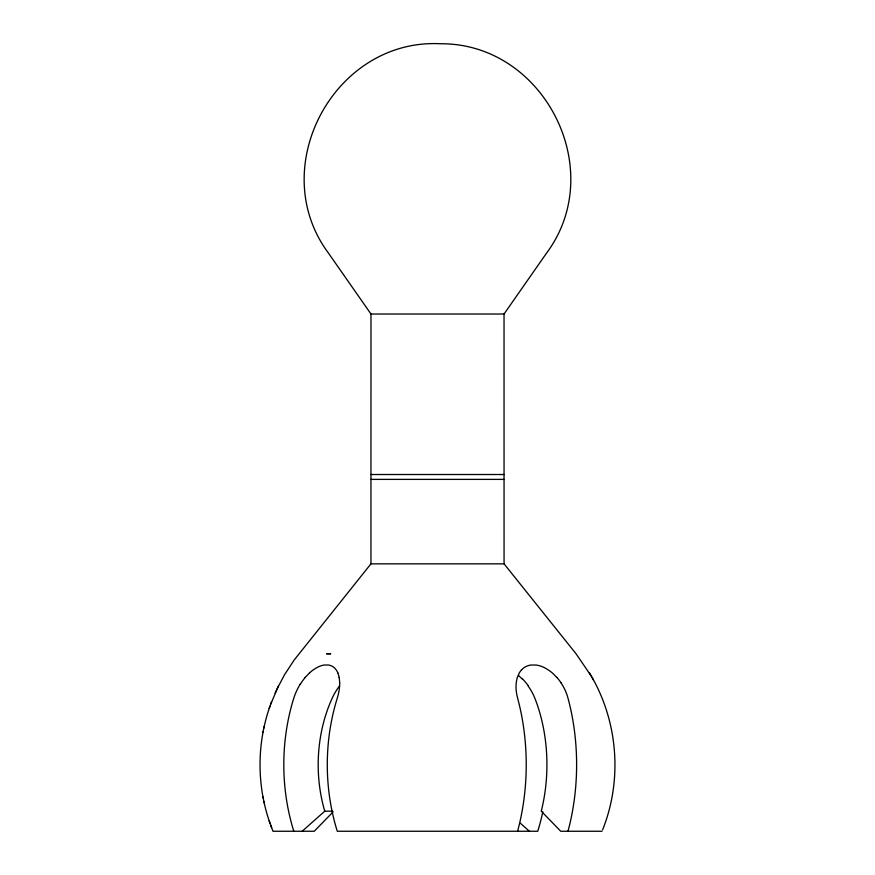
<?xml version="1.0" encoding="UTF-8"?>
<svg xmlns="http://www.w3.org/2000/svg" width="875" height="875" viewBox="0 0 875 875"><rect width="100%" height="100%" fill="white"/><g stroke="black" fill="none" stroke-linecap="round" stroke-linejoin="round"><path stroke-width="1.31" d="M277.036 688.964L284.473 674.833L294.23 659.936L370.956 563.839L370.978 314.027L328.355 252.973C264.983 167.573 334.348 38.248 440.541 43.75C544.13 43.116 608.388 169.772 546.656 252.973L504.033 314.027L504.066 563.839L576.045 653.767L591.15 675.927M270.003 706.136C256.714 743.673 256.714 785.717 270.003 823.244M263.889 728.033L264.228 726.392M262.992 732.484L263.288 731.041M270.714 704.189L278.392 686.077M269.183 708.466L271.589 701.684M602.58 829.883C622.934 779.22 617.892 719.348 589.345 672.809M275.111 693.098L276.391 690.364M339.38 686.087L338.308 687.575A46.583 29.345 -48.6 0 0 333.67 695.144L332.216 698.13A128.888 97.573 -90 0 0 324.756 811.18L302.17 831.25M305.178 677.425L309.564 672.853M333.025 811.934L314.256 831.25L272.978 831.25L269.183 820.914M521.511 669.944L523.261 668.292A30.658 21.164 55.7 0 1 526.302 666.389A31.489 21.722 55.4 0 1 530.939 665.033L535.959 665.022A31.489 21.766 55.5 0 1 541.395 666.367A30.647 21.263 55.8 0 1 545.562 668.27L548.264 669.944A34.355 24.161 56.4 0 1 553.361 673.848L556.763 677.425M370.978 314.027L504.033 314.027M370.956 474.512L504.066 474.512M370.978 479.391L504.033 479.391M370.956 563.839L504.066 563.839M325.084 811.18L332.719 811.18M602.033 831.25L560.755 831.25L541.253 811.18A128.888 84.219 -90 0 0 534.822 698.141L533.52 695.144A46.583 32.966 43.3 0 0 529.211 687.575L528.194 686.087M518.459 675.434L522.364 679.109M520.33 823.2L529.364 831.25M591.697 676.9L593.414 679.886M337.848 672.853L339.205 677.425M270.714 825.191L271.589 827.695M263.889 801.347L264.228 802.998M262.992 796.895L263.288 798.339M293.803 831.239A174.333 131.961 90 0 1 293.792 698.141L294.842 695.067A39.769 24.938 -60.6 0 1 297.62 688.855L298.408 687.302A36.947 23.089 -60.6 0 1 300.169 684.305M542.806 811.902A174.344 131.972 -90 0 1 537.742 831.25L337.28 831.25A174.344 131.972 90 0 1 337.28 698.141L338.144 695.067A39.758 23.034 -62.1 0 0 339.336 688.844L339.522 687.302A36.969 21.492 -62 0 0 339.686 682.85M567.984 831.25A174.344 113.914 -90 0 0 567.984 698.13L567.044 695.067A39.769 28.678 56.6 0 0 564.484 688.833L563.653 687.302A36.947 26.545 56.7 0 0 560.984 682.817M556.828 677.348A37.68 26.983 56.7 0 1 561.039 682.784M521.511 669.933A34.486 23.778 56.7 0 0 519.345 672.842L517.344 677.425A37.68 25.703 58.3 0 0 516.272 682.872A36.947 25.123 58.6 0 0 516.031 687.312L516.075 688.844A39.769 26.961 58.7 0 0 516.906 695.067L517.606 698.13A174.344 113.914 -90 0 1 517.595 831.25M339.128 677.48A37.669 21.984 -61.8 0 1 339.62 682.894M337.837 672.875A34.486 20.453 -60.5 0 0 336.23 669.955L334.873 668.292A30.647 18.255 -59.7 0 0 332.413 666.389A31.489 18.758 -59.4 0 0 328.53 665.011L324.198 665.022A31.489 18.758 -59.2 0 0 319.375 666.411A30.658 18.32 -59.4 0 0 315.623 668.336L313.141 669.944A34.497 20.891 -60.1 0 0 309.575 672.875M300.234 684.348A37.669 23.264 -60.5 0 1 305.222 677.491M522.55 678.945A43.695 30.822 43.4 0 1 528.434 685.978M330.608 653.767L326.736 653.767L330.608 653.767"/></g></svg>
